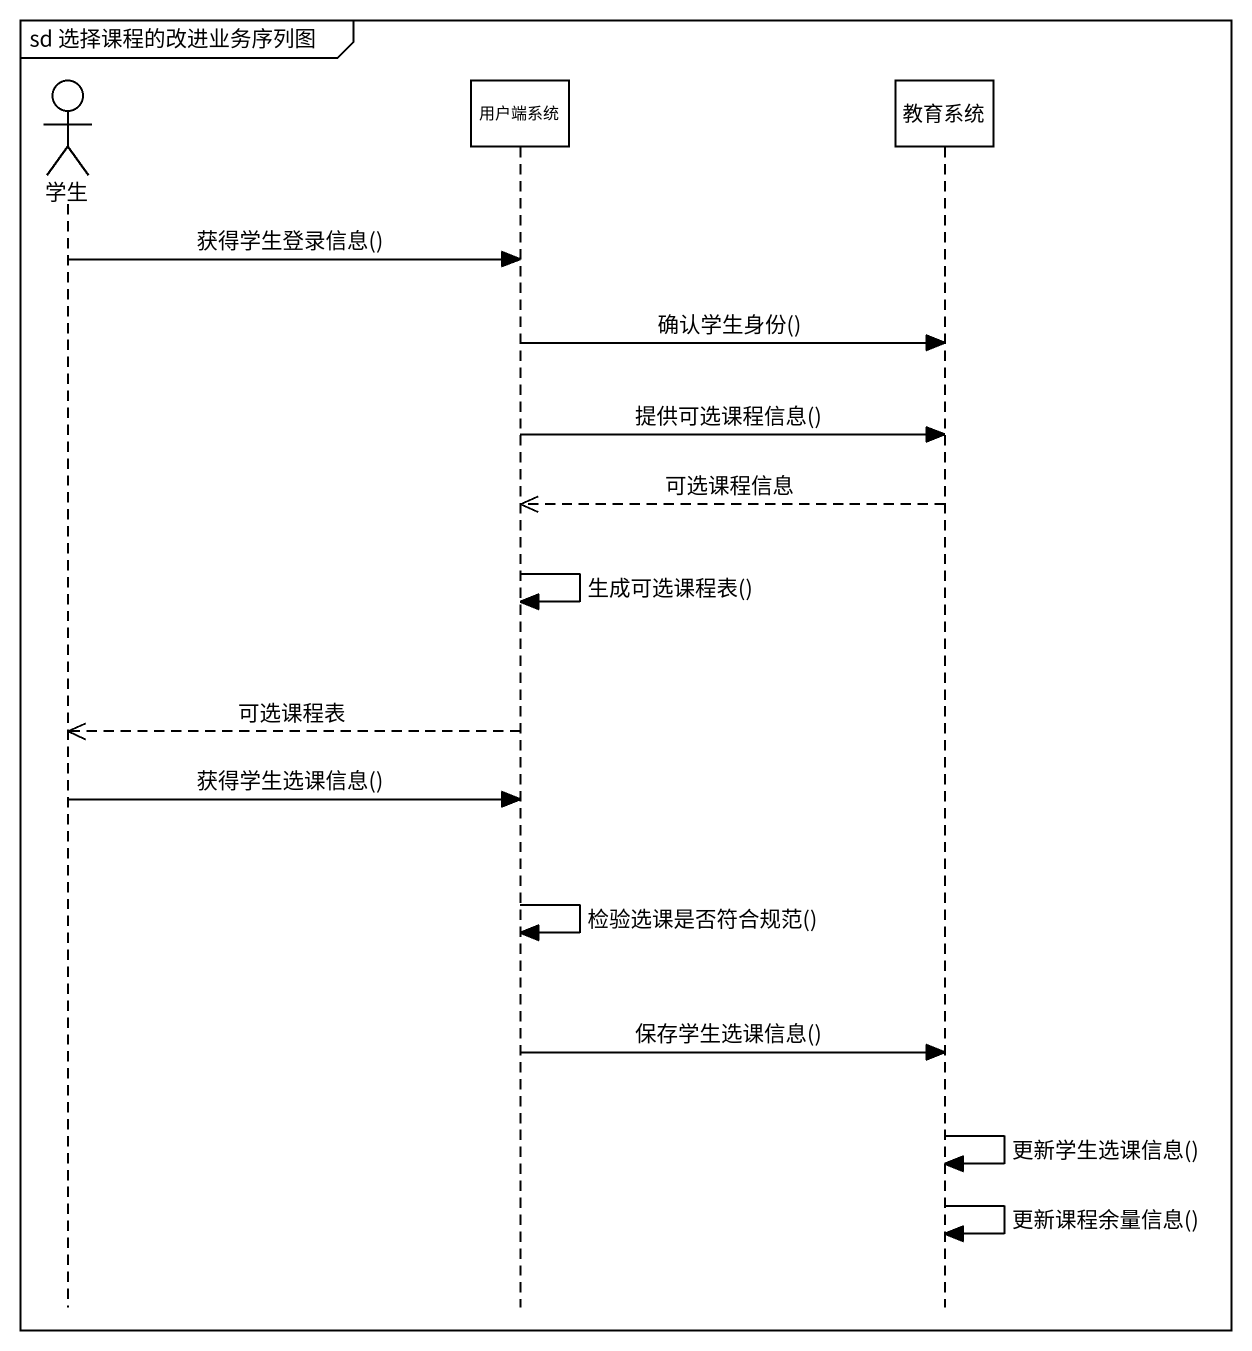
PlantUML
@startuml
mainframe sd 选择课程的改进业务序列图
hide footbox
actor 学生
participant 用户端系统
participant 教育系统

学生 -> 用户端系统 : 获得学生登录信息()
用户端系统 -> 教育系统 : 确认学生身份()
用户端系统 -> 教育系统 : 提供可选课程信息()
教育系统 -->> 用户端系统 : 可选课程信息
用户端系统 -> 用户端系统 : 生成可选课程表()
用户端系统 -->> 学生 : 可选课程表
学生 -> 用户端系统 : 获得学生选课信息()
用户端系统 -> 用户端系统 : 检验选课是否符合规范()
用户端系统 -> 教育系统 : 保存学生选课信息()
教育系统 -> 教育系统 : 更新学生选课信息()
教育系统 -> 教育系统 : 更新课程余量信息()
@enduml
